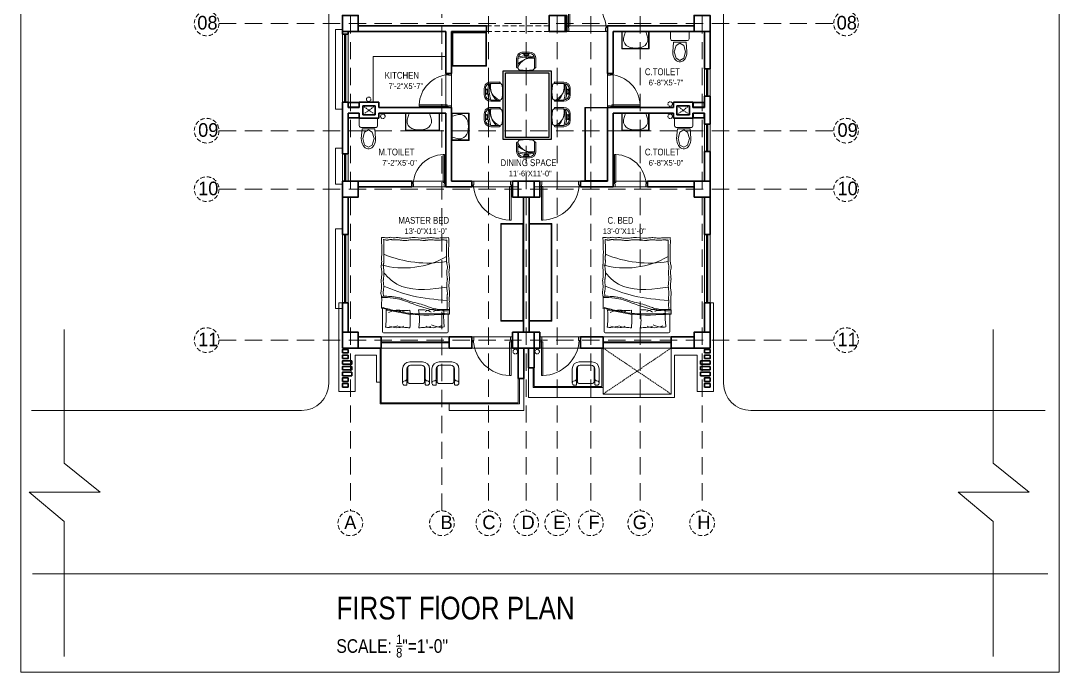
# Model space of a CAD drawing. Header units: inches. Extents: x 23587 to 409338, y -226199 to -75910.
# Drawn here: x 406278 to 407193, y -221143 to -220569 of the extents above; entities that cross this region are included whole.
import ezdxf

# ---------------------------------------------------------------- set-up
doc = ezdxf.new("R2010")
doc.units = ezdxf.units.IN
doc.header["$LTSCALE"] = 25.4
doc.header["$MEASUREMENT"] = 0
doc.linetypes.add('DASHED', pattern=[0.75, 0.5, -0.25])
doc.linetypes.add('DASHED2', pattern=[9.525, 6.35, -3.175])
doc.layers.add('DOOR', color=42, linetype='Continuous')
for name, color, linetype, lineweight in [('FIXTURE', 8, 'Continuous', 13), ('Fresh air fan', 250, 'Continuous', 0), ('FUR', 24, 'Continuous', 13)]:
    doc.layers.add(name, color=color, linetype=linetype, lineweight=lineweight)
doc.styles.add('2', font='ARIALN.TTF')

# ---------------------------------------------------------------- blocks, each defined once
blk = doc.blocks.new('VNBVN')
at = {"layer": 'DOOR', "color": 8, "lineweight": 5}
for points in [[(24894.1, -74768.9), (24892.6, -74768.9), (24892.6, -74801.9), (24894.1, -74801.9)], [(24855.6, -74801.9), (24855.6, -74806.9), (24857.6, -74806.9), (24857.6, -74803.4), (24857.1, -74803.4), (24857.1, -74801.9)], [(24895.6, -74801.9), (24895.6, -74806.9), (24893.6, -74806.9), (24893.6, -74803.4), (24894.1, -74803.4), (24894.1, -74801.9)]]:
    blk.add_lwpolyline(points, close=True, dxfattribs=at)
blk.add_arc((24893.7, -74805.5), 36.6, 91.6166, 176.7465, dxfattribs=at)
blk = doc.blocks.new('FGHFDHF')
at = {"layer": 'FUR', "color": 253, "lineweight": 5}
for p, q in [((955.15, -4492.06), (955.15, -4476.39)), ((956.1, -4475.44), (989.1, -4475.44)), ((987.2, -4475.44), (1011.99, -4475.44)), ((1012.94, -4476.39), (1012.94, -4497.01))]:
    blk.add_line(p, q, dxfattribs=at)
for centre, radius, start, end in [((956.1, -4476.39), 0.95, 90, 180), ((1011.99, -4476.39), 0.95, 0, 90), ((973.25, -4636.83), 99.85, 67.28718, 99.64959), ((994.26, -4607.39), 74.77, 74.62827, 120.25371)]:
    blk.add_arc(centre, radius, start, end, dxfattribs=at)
for points in [[(958.53, -4480.71), (961.17, -4480.43), (969.81, -4482.53)], [(958.53, -4480.71), (959.07, -4486.67), (958.95, -4495.71)], [(961.2, -4481.62), (970.54, -4480.09), (974.91, -4481.26)], [(970.3, -4481.05), (975.97, -4480.29), (981.07, -4479.96)], [(981.07, -4479.96), (980.59, -4483.29), (981.15, -4495.69)], [(988.86, -4479.96), (988.56, -4488.07), (988.78, -4495.33)], [(998.92, -4481.05), (993.25, -4480.29), (988.86, -4479.96)], [(1006.96, -4481.41), (998.68, -4480.09), (994.31, -4481.26)], [(1010.26, -4480.5), (1006.99, -4480.22), (999.41, -4481.79)], [(1010.26, -4480.5), (1009.72, -4486.67), (1009.84, -4495.35)], [(953.85, -4492.06), (990.03, -4492.03), (1013.99, -4497.29)], [(953.85, -4492.06), (954.05, -4496.42), (954.2, -4500.53), (954.12, -4503.97), (954.27, -4506.04), (953.9, -4509.69), (954.2, -4513.28), (954.35, -4519.34), (953.96, -4522.76), (954.42, -4529.17), (953.91, -4533.48), (954.51, -4537.37), (954.68, -4540.71), (954.64, -4552.34), (954.53, -4556.51), (954.79, -4559.39)], [(1007.7, -4493.36), (998.9, -4495.61), (993.92, -4494.23)], [(953.97, -4494.8), (965.52, -4495.31), (989.03, -4502.05), (1003.61, -4506.17), (1013.8, -4506.55)], [(958.95, -4495.71), (963.65, -4495.92), (968.1, -4494.25)], [(965.42, -4495.48), (970.32, -4495.97), (975.3, -4494.23)], [(970.21, -4493.84), (974.47, -4495.51), (981.15, -4495.69)], [(998.82, -4494.7), (994.74, -4495.15), (988.78, -4495.33)], [(1009.84, -4495.35), (1005.57, -4495.56), (1000.34, -4494.66)], [(1013.96, -4559.4), (1013.82, -4555.04), (1013.72, -4543.93), (1013.83, -4540.48), (1013.71, -4538.41), (1014.12, -4534.77), (1013.87, -4531.17), (1013.79, -4525.11), (1014.22, -4521.7), (1013.85, -4515.29), (1014.4, -4510.98), (1013.85, -4507.09), (1013.72, -4503.75), (1013.82, -4499.11), (1013.84, -4498.08), (1013.99, -4497.29)], [(956.04, -4504.12), (986.93, -4508.02), (1011.93, -4516.66)], [(956.33, -4515.81), (965.94, -4514.49), (1004.34, -4520.97), (1011.76, -4528.47)], [(1013.96, -4559.4), (1013.3, -4559.58), (1009.2, -4559.13), (1005.75, -4559.63), (1003.6, -4559.28), (1000.03, -4559.39), (996.36, -4558.98), (991.63, -4558.86), (986.96, -4559.41), (976.16, -4558.83), (971.74, -4559.33), (967.98, -4559.2), (964.41, -4558.94), (960.05, -4559.27), (957.67, -4559.14), (954.79, -4559.39)]]:
    blk.add_spline(points, degree=3, dxfattribs=at)
for points, knots in [([(953.87, -4492.86), (956.91, -4492.68), (959.92, -4492.49), (968.91, -4492.07), (974.87, -4491.96), (987.19, -4492.51), (989.11, -4492.71), (992.94, -4493.22), (994.85, -4493.54), (1000.58, -4494.65), (1004.38, -4495.58), (1010.05, -4497.06), (1011.91, -4497.56), (1013.78, -4498.07)], [0, 0, 0, 0, 9.44479, 9.44479, 28.334371, 28.334371, 34.525324, 34.525324, 40.716276, 40.716276, 53.09818, 53.09818, 59.167455, 59.167455, 59.167455, 59.167455]), ([(954.02, -4495.95), (954.66, -4495.94), (955.22, -4495.93), (956.92, -4495.91), (958.04, -4495.91), (960.65, -4495.96), (962.12, -4496.04), (964.34, -4496.28), (965.11, -4496.39), (966.63, -4496.67), (967.39, -4496.84), (969.67, -4497.43), (971.19, -4497.91), (975.62, -4499.52), (978.55, -4500.82), (987.59, -4502.73), (989.16, -4503.37), (992.33, -4504.56), (993.94, -4505.11), (996.99, -4506.02), (998.44, -4506.39), (1001.18, -4506.96), (1002.47, -4507.18), (1005.06, -4507.48), (1006.36, -4507.57), (1009.75, -4507.71), (1011.84, -4507.7), (1014.17, -4507.64)], [0, 0, 0, 0, 1.782034, 1.782034, 5.346101, 5.346101, 10.196119, 10.196119, 12.82454, 12.82454, 15.45296, 15.45296, 20.709801, 20.709801, 30.775139, 30.775139, 35.955445, 35.955445, 41.13575, 41.13575, 45.691005, 45.691005, 49.650261, 49.650261, 53.609516, 53.609516, 60.078988, 60.078988, 60.078988, 60.078988]), ([(955.96, -4495.92), (955.98, -4496.87), (955.99, -4497.06), (956.03, -4497.74), (956.06, -4498.24), (956.09, -4499.23), (956.1, -4499.71), (956.1, -4500.5), (956.09, -4500.81), (956.07, -4501.4), (956.05, -4501.69), (956.01, -4502.52), (955.99, -4503.04), (956.01, -4503.73), (956.02, -4503.93), (956.06, -4504.37), (956.08, -4504.6), (956.13, -4505.14), (956.16, -4505.44), (956.17, -4505.96), (956.17, -4506.16), (956.16, -4506.55), (956.15, -4506.74), (956.1, -4507.3), (956.06, -4507.64), (955.97, -4508.33), (955.92, -4508.65), (955.85, -4509.17), (955.83, -4509.37), (955.8, -4509.71), (955.79, -4509.86), (955.79, -4510.33), (955.81, -4510.68), (955.87, -4511.46), (955.93, -4511.9), (956.05, -4512.84), (956.12, -4513.34), (956.23, -4514.35), (956.27, -4514.86), (956.37, -4516.4), (956.39, -4517.43), (956.31, -4518.85), (956.28, -4519.22), (956.19, -4519.96), (956.15, -4520.31), (956.04, -4521.04), (955.99, -4521.41), (955.91, -4522.04), (955.89, -4522.3), (955.86, -4522.75), (955.86, -4522.94), (955.86, -4523.35), (955.87, -4523.55), (955.91, -4524.19), (955.96, -4524.64), (956.12, -4525.86), (956.23, -4526.66), (956.32, -4527.88), (956.33, -4528.26), (956.33, -4528.85), (956.33, -4529.06), (956.29, -4529.7), (956.24, -4530.11), (956.08, -4531.22), (955.95, -4531.87), (955.84, -4532.7), (955.82, -4532.94), (955.81, -4533.34), (955.81, -4533.5), (955.83, -4533.84), (955.84, -4534.02), (955.92, -4534.58), (955.99, -4534.99), (956.17, -4535.87), (956.27, -4536.35), (956.39, -4537.08), (956.42, -4537.31), (956.47, -4537.76), (956.49, -4537.99), (956.54, -4538.65), (956.55, -4539.08), (956.57, -4539.89), (956.58, -4540.27), (956.58, -4541.38), (956.59, -4542.12), (956.59, -4543.62), (956.58, -4544.38), (956.54, -4552.56), (956.52, -4552.97), (956.48, -4553.77), (956.46, -4554.16), (956.42, -4554.97), (956.41, -4555.38), (956.41, -4556.17), (956.43, -4556.56), (956.46, -4557.06), (956.47, -4557.17), (956.47, -4557.28)], [4.978875, 4.978875, 4.978875, 4.978875, 5.579958, 5.579958, 7.128971, 7.128971, 8.556084, 8.556084, 9.447278, 9.447278, 10.338472, 10.338472, 12.12086, 12.12086, 12.894639, 12.894639, 13.668418, 13.668418, 14.503571, 14.503571, 15.001558, 15.001558, 15.499545, 15.499545, 16.495519, 16.495519, 17.564655, 17.564655, 18.292536, 18.292536, 18.900849, 18.900849, 20.192298, 20.192298, 21.675724, 21.675724, 23.192838, 23.192838, 24.709952, 24.709952, 27.744179, 27.744179, 28.804202, 28.804202, 29.864225, 29.864225, 31.092823, 31.092823, 32.047926, 32.047926, 32.815273, 32.815273, 33.58262, 33.58262, 35.117314, 35.117314, 37.547779, 37.547779, 38.580626, 38.580626, 39.140234, 39.140234, 40.25945, 40.25945, 42.367848, 42.367848, 43.307358, 43.307358, 44.028218, 44.028218, 44.749078, 44.749078, 46.190798, 46.190798, 47.632517, 47.632517, 48.262773, 48.262773, 48.893028, 48.893028, 50.153538, 50.153538, 51.319075, 51.319075, 53.650149, 53.650149, 55.981222, 55.981222, 57.240447, 57.240447, 58.499671, 58.499671, 59.872408, 59.872408, 61.240897, 61.240897, 61.619663, 61.619663, 61.619663, 61.619663]), ([(1012.01, -4557.66), (1012.01, -4557.64), (1012.01, -4557.62), (1011.99, -4556.94), (1011.97, -4556.29), (1011.92, -4555.16), (1011.9, -4554.68), (1011.85, -4553.69), (1011.83, -4553.19), (1011.81, -4552.2), (1011.8, -4544.72), (1011.82, -4543.93), (1011.83, -4543.62), (1011.86, -4543.03), (1011.88, -4542.75), (1011.93, -4541.91), (1011.95, -4541.39), (1011.94, -4540.7), (1011.94, -4540.51), (1011.9, -4540.07), (1011.88, -4539.83), (1011.84, -4539.29), (1011.82, -4538.99), (1011.81, -4538.47), (1011.81, -4538.27), (1011.83, -4537.88), (1011.84, -4537.69), (1011.89, -4537.14), (1011.94, -4536.79), (1012.04, -4536.11), (1012.1, -4535.78), (1012.17, -4535.27), (1012.19, -4535.07), (1012.22, -4534.73), (1012.23, -4534.58), (1012.25, -4534.1), (1012.23, -4533.76), (1012.17, -4532.98), (1012.12, -4532.54), (1012.01, -4531.6), (1011.95, -4531.09), (1011.85, -4530.08), (1011.82, -4529.57), (1011.74, -4528.03), (1011.73, -4527), (1011.83, -4525.58), (1011.87, -4525.21), (1011.96, -4524.48), (1012.01, -4524.13), (1012.12, -4523.4), (1012.18, -4523.02), (1012.26, -4522.4), (1012.29, -4522.14), (1012.32, -4521.68), (1012.33, -4521.49), (1012.33, -4521.09), (1012.32, -4520.88), (1012.29, -4520.25), (1012.24, -4519.8), (1012.1, -4518.58), (1012, -4517.77), (1011.93, -4516.55), (1011.92, -4516.18), (1011.93, -4515.58), (1011.93, -4515.37), (1011.98, -4514.73), (1012.03, -4514.32), (1012.21, -4513.22), (1012.34, -4512.56), (1012.46, -4511.73), (1012.48, -4511.49), (1012.5, -4511.1), (1012.51, -4510.94), (1012.49, -4510.6), (1012.48, -4510.42), (1012.41, -4509.86), (1012.34, -4509.45), (1012.23, -4508.86), (1012.23, -4508.66), (1012.2, -4507.68)], [1.890882, 1.890882, 1.890882, 1.890882, 1.960247, 1.960247, 4.030945, 4.030945, 5.579958, 5.579958, 7.128971, 7.128971, 8.556084, 8.556084, 9.447278, 9.447278, 10.338472, 10.338472, 12.12086, 12.12086, 12.894639, 12.894639, 13.668418, 13.668418, 14.503571, 14.503571, 15.001558, 15.001558, 15.499545, 15.499545, 16.495519, 16.495519, 17.564655, 17.564655, 18.292536, 18.292536, 18.900849, 18.900849, 20.192298, 20.192298, 21.675724, 21.675724, 23.192838, 23.192838, 24.709952, 24.709952, 27.744179, 27.744179, 28.804202, 28.804202, 29.864225, 29.864225, 31.092823, 31.092823, 32.047926, 32.047926, 32.815273, 32.815273, 33.58262, 33.58262, 35.117314, 35.117314, 37.547779, 37.547779, 38.580626, 38.580626, 39.140234, 39.140234, 40.25945, 40.25945, 42.367848, 42.367848, 43.307358, 43.307358, 44.028218, 44.028218, 44.749078, 44.749078, 46.190798, 46.190798, 46.680276, 46.680276, 46.680276, 46.680276]), ([(1012.01, -4557.66), (1011.95, -4557.65), (1011.88, -4557.63), (1011.46, -4557.55), (1011.06, -4557.45), (1010.37, -4557.33), (1010.13, -4557.29), (1009.7, -4557.25), (1009.53, -4557.23), (1009.2, -4557.23), (1009.04, -4557.23), (1008.74, -4557.25), (1008.59, -4557.26), (1008.18, -4557.31), (1007.92, -4557.36), (1007.27, -4557.49), (1006.92, -4557.57), (1006.32, -4557.69), (1006.07, -4557.73), (1005.84, -4557.73), (1005.79, -4557.73), (1005.67, -4557.72), (1005.6, -4557.72), (1005.38, -4557.68), (1005.2, -4557.65), (1004.81, -4557.57), (1004.62, -4557.53), (1004.27, -4557.46), (1004.12, -4557.43), (1003.82, -4557.39), (1003.67, -4557.37), (1003.39, -4557.35), (1003.25, -4557.34), (1002.84, -4557.33), (1002.58, -4557.33), (1001.77, -4557.37), (1001.27, -4557.42), (1000.58, -4557.47), (1000.37, -4557.48), (1000.04, -4557.49), (999.92, -4557.49), (999.67, -4557.49), (999.55, -4557.48), (999.16, -4557.45), (998.89, -4557.43), (998.2, -4557.34), (997.76, -4557.27), (996.84, -4557.13), (996.34, -4557.06), (995.35, -4556.95), (994.86, -4556.92), (993.68, -4556.87), (993, -4556.87), (992.02, -4556.92), (991.72, -4556.94), (990.81, -4557.04), (990.22, -4557.13), (989.17, -4557.29), (988.7, -4557.36), (987.89, -4557.46), (987.55, -4557.49), (987, -4557.52), (986.79, -4557.52), (986.34, -4557.5), (986.11, -4557.49), (980.9, -4557.42), (980.4, -4557.35), (979.1, -4557.16), (978.28, -4557.03), (977.06, -4556.94), (976.71, -4556.92), (976.12, -4556.92), (975.89, -4556.93), (975.45, -4556.95), (975.23, -4556.97), (974.59, -4557.04), (974.18, -4557.09), (973.36, -4557.21), (972.95, -4557.27), (972.29, -4557.36), (972.04, -4557.39), (971.57, -4557.44), (971.37, -4557.45), (970.93, -4557.46), (970.72, -4557.47), (970.05, -4557.46), (969.6, -4557.44), (968.54, -4557.36), (967.93, -4557.29), (966.63, -4557.15), (965.95, -4557.08), (964.98, -4557.04), (964.73, -4557.04), (964.16, -4557.04), (963.86, -4557.06), (963.29, -4557.1), (963.01, -4557.13), (962.2, -4557.21), (961.7, -4557.28), (960.99, -4557.34), (960.76, -4557.35), (960.39, -4557.37), (960.25, -4557.37), (959.94, -4557.37), (959.76, -4557.36), (959.38, -4557.34), (959.18, -4557.32), (958.71, -4557.29), (958.44, -4557.27), (957.88, -4557.24), (957.6, -4557.24), (957.05, -4557.25), (956.78, -4557.26), (956.5, -4557.28), (956.49, -4557.28), (956.47, -4557.28)], [2.468295, 2.468295, 2.468295, 2.468295, 2.72176, 2.72176, 3.951616, 3.951616, 4.554057, 4.554057, 4.947685, 4.947685, 5.279448, 5.279448, 5.611211, 5.611211, 6.274736, 6.274736, 7.407159, 7.407159, 8.539581, 8.539581, 8.895906, 8.895906, 9.25223, 9.25223, 9.96488, 9.96488, 10.540138, 10.540138, 10.926568, 10.926568, 11.265437, 11.265437, 11.604305, 11.604305, 12.282043, 12.282043, 13.80513, 13.80513, 14.589285, 14.589285, 15.07888, 15.07888, 15.568475, 15.568475, 16.547664, 16.547664, 17.979548, 17.979548, 19.423334, 19.423334, 20.86712, 20.86712, 22.816137, 22.816137, 23.668334, 23.668334, 25.42301, 25.42301, 26.987851, 26.987851, 28.246059, 28.246059, 29.092679, 29.092679, 29.9393, 29.9393, 31.632541, 31.632541, 34.096495, 34.096495, 35.066902, 35.066902, 35.672463, 35.672463, 36.278023, 36.278023, 37.489145, 37.489145, 38.810083, 38.810083, 39.709316, 39.709316, 40.493116, 40.493116, 41.276917, 41.276917, 42.844517, 42.844517, 44.859637, 44.859637, 46.874757, 46.874757, 47.587839, 47.587839, 48.406198, 48.406198, 49.224558, 49.224558, 50.861277, 50.861277, 51.682262, 51.682262, 52.22872, 52.22872, 52.899541, 52.899541, 53.570363, 53.570363, 54.377246, 54.377246, 55.115182, 55.115182, 55.853119, 55.853119, 55.895222, 55.895222, 55.895222, 55.895222])]:
    blk.add_open_spline(points, degree=3, knots=knots, dxfattribs=at)
blk = doc.blocks.new('BVBVC')
at = {"layer": 'FIXTURE'}
for p, q in [((33095.47, 891.94), (33094.65, 890.17)), ((33096.64, 893.61), (33095.47, 891.94)), ((33098.14, 895.01), (33096.64, 893.61)), ((33100.48, 896.08), (33098.14, 895.01)), ((33103.06, 896.03), (33100.48, 896.08)), ((33108.95, 894.33), (33103.06, 896.03)), ((33108.95, 876.33), (33108.95, 894.33)), ((33094.65, 880.48), (33095.47, 878.72)), ((33095.47, 878.72), (33096.64, 877.04)), ((33096.64, 877.04), (33098.14, 875.64)), ((33098.14, 875.64), (33100.48, 874.58)), ((33100.48, 874.58), (33103.06, 874.63)), ((33103.06, 874.63), (33108.95, 876.33))]:
    blk.add_line(p, q, dxfattribs=at)
blk.add_arc((33119.15, 885.33), 24.97, 168.8173, 191.1827, dxfattribs=at)
blk = doc.blocks.new('COM')
at = {"layer": 'FIXTURE', "linetype": 'Continuous'}
for p, q in [((-9.6, 30), (8.4, 30)), ((-9.6, 22.5), (-9.6, 30)), ((6.9, 21), (-8.1, 21)), ((8.4, 30), (8.4, 22.5)), ((-7.6, 10), (-6.8, 19.5)), ((5.5, 19.5), (-6.8, 19.5)), ((-4.4, 16.2), (-6.1, 10)), ((-0.6, 18.5), (-4.4, 16.2)), ((3.1, 16.2), (-0.6, 18.5)), ((4.9, 10), (3.1, 16.2)), ((6.4, 10), (5.5, 19.5)), ((-7.6, 10), (-7.5, 8.1)), ((-7.5, 8.1), (-7.2, 6.3)), ((-7.2, 6.3), (-6.6, 4.7)), ((-6.6, 4.7), (-5.8, 3.2)), ((-6.1, 10), (-4.4, 3.7)), ((-5.8, 3.2), (-4.9, 2)), ((-4.9, 2), (-3.8, 1)), ((-4.4, 3.7), (-0.6, 1.5)), ((-3.8, 1), (-2.6, 0.3)), ((-2.6, 0.3), (-1.3, 0)), ((-1.3, 0), (0, 0)), ((-0.6, 1.5), (3.1, 3.7)), ((0, 0), (1.3, 0.3)), ((1.3, 0.3), (2.5, 1)), ((2.5, 1), (3.6, 2)), ((3.1, 3.7), (4.9, 10)), ((3.6, 2), (4.5, 3.2)), ((4.5, 3.2), (5.3, 4.7)), ((5.3, 4.7), (5.9, 6.3)), ((5.9, 6.3), (6.2, 8.1)), ((6.2, 8.1), (6.4, 10))]:
    blk.add_line(p, q, dxfattribs=at)
for centre, start, end in [((-8.1, 22.5), 180, 270), ((6.9, 22.5), 270, 0)]:
    blk.add_arc(centre, 1.5, start, end, dxfattribs=at)
blk = doc.blocks.new('SC')
at = {"layer": 'FUR', "color": 251, "lineweight": 5, "true_color": 0x636466}
for p, q in [((-11.4, -3.6), (-11.4, 6.6)), ((-9.9, -3.6), (-9.9, 6.6)), ((9.3, -3.6), (9.3, 6.6)), ((10.8, -3.6), (10.8, 6.6)), ((-3.9, -9.6), (3.3, -9.6)), ((-3.9, -11.1), (3.3, -11.1))]:
    blk.add_line(p, q, dxfattribs=at)
for centre, radius, start, end in [((-10.7, 6.6), 0.749, 0, 180), ((-6.9, 6.6), 3, 97.5016, 180), ((-6, 16.3), 20.3, 258.8938, 318.844), ((-7.1, 12.9), 17.6, 260.9859, 338.7364), ((-0.3, -43.6), 53.6, 82.4984, 97.5016), ((6.3, 6.6), 3, 0, 82.4984), ((10, 6.6), 0.749, 0, 180), ((-3.9, -3.6), 7.5, 180, 270), ((-3.9, -3.6), 6, 180, 270), ((-1.9, 33.6), 38.9, 258.169, 286.7102), ((-0.3, 24.1), 31, 252.5915, 287.4085), ((3.3, -3.6), 6, 270, 0), ((3.3, -3.6), 7.5, 270, 0)]:
    blk.add_arc(centre, radius, start, end, dxfattribs=at)
at = {"layer": 'FUR', "color": 251, "lineweight": 5, "true_color": 0x636466, "extrusion": (0, 0, -1)}
blk.add_ellipse((-0.3, -8.3), major_axis=(2.95, 0), ratio=0.451831, dxfattribs=at)
at = {"layer": 'FUR', "color": 251, "lineweight": 5, "true_color": 0x636466}
blk.add_open_spline([(2.3, -8.3), (2.3, -8.3), (2.3, -8.4), (2.2, -8.5), (2.2, -8.6), (2, -8.7), (1.9, -8.8), (1.5, -9), (1.1, -9.1), (0.2, -9.3), (-0.3, -9.3), (-1.2, -9.2), (-1.7, -9.1), (-2.3, -8.9), (-2.5, -8.8), (-2.8, -8.6), (-2.8, -8.5), (-2.9, -8.4), (-2.9, -8.3), (-2.9, -8.2), (-2.9, -8.1), (-2.7, -8), (-2.6, -7.9), (-2.4, -7.7), (-2.2, -7.6), (-1.6, -7.4), (-1, -7.3), (0.1, -7.3), (0.7, -7.4), (1.5, -7.6), (1.7, -7.7), (2.1, -7.9), (2.2, -8), (2.3, -8.2), (2.3, -8.2), (2.3, -8.3), (2.3, -8.3), (2.3, -8.3)], degree=3, knots=[0, 0, 0, 0, 0.234262, 0.234262, 0.468524, 0.468524, 0.702786, 0.702786, 1.220033, 1.220033, 1.73728, 1.73728, 2.254527, 2.254527, 2.632082, 2.632082, 2.916235, 2.916235, 3.200389, 3.200389, 3.484542, 3.484542, 3.768696, 3.768696, 4.052849, 4.052849, 4.656099, 4.656099, 5.25935, 5.25935, 5.665501, 5.665501, 5.976888, 5.976888, 6.228256, 6.228256, 6.283185, 6.283185, 6.283185, 6.283185], dxfattribs=at)
blk = doc.blocks.new('sdfhsdfhdfg')
at = {"layer": 'Fresh air fan', "color": 250, "lineweight": 5, "ltscale": 0.09}
for p, q in [((16816.19, -15839.79), (16773.89, -15839.79)), ((16773.89, -15839.79), (16773.89, -15900.5)), ((16816.19, -15839.79), (16816.19, -15900.5)), ((16816.19, -15900.5), (16773.89, -15900.5))]:
    blk.add_line(p, q, dxfattribs=at)
at = {"layer": 'Fresh air fan', "color": 250, "lineweight": 25, "ltscale": 0.09}
for points in [[(16773.89, -15839.79), (16816.19, -15839.79), (16816.19, -15900.5), (16773.89, -15900.5)], [(16775.89, -15841.79), (16814.19, -15841.79), (16814.19, -15898.5), (16775.89, -15898.5)]]:
    blk.add_lwpolyline(points, close=True, dxfattribs=at)
at = {"layer": 'FUR'}
for p, xscale, yscale, zscale, rotation in [((16793.96, -15831.86), 0.764999999992142, 0.764999999992142, 0.764999999992142, 180), ((16765.6, -15858.48), 0.7650000000012369, 0.7650000000012369, 0.7650000000012369, 270), ((16824.48, -15858.48), -0.7650000000012369, 0.7650000000012369, 0.7650000000012369, 90), ((16765.6, -15880.83), 0.7650000000012369, 0.7650000000012369, 0.7650000000012369, 270), ((16824.48, -15880.83), -0.7650000000012369, 0.7650000000012369, 0.7650000000012369, 90)]:
    blk.add_blockref('SC', p, dxfattribs=dict(at, xscale=xscale, yscale=yscale, zscale=zscale, rotation=rotation))
at = {"layer": 'FUR', "extrusion": (0, 0, -1), "xscale": 0.764999999992142, "yscale": 0.764999999992142, "zscale": -0.764999999992142}
blk.add_blockref('SC', (-16793.96, -15908.14), dxfattribs=at)
blk = doc.blocks.new('GHFDSGHDFGHF')
at = {"layer": 'FUR', "color": 8, "lineweight": 9}
for p, q in [((19550.6, -15733.6), (19535.2, -15733.6)), ((19536.4, -15739.3), (19553.3, -15739.3)), ((19534, -15758.5), (19535.3, -15758.5)), ((19538.2, -15758.5), (19538.5, -15759))]:
    blk.add_line(p, q, dxfattribs=at)
at = {"layer": 'FUR', "color": 8, "linetype": 'Continuous', "lineweight": 9}
for p, q in [((19532.8, -15759.3), (19532.8, -15760.9)), ((19538.2, -15758.5), (19533.6, -15758.5)), ((19535.2, -15763.3), (19550.6, -15763.3)), ((19540, -15758.5), (19550.7, -15758.5))]:
    blk.add_line(p, q, dxfattribs=at)
at = {"layer": 'FUR', "color": 8, "lineweight": 9}
for points in [[(19532.8, -15736, -1), (19537.6, -15736, 0.235426), (19538.5, -15737.9), (19538.2, -15738.4), (19533.6, -15738.4, -0.414214), (19532.8, -15737.6)], [(19532.8, -15760.9, 1), (19537.6, -15760.9, -0.235426), (19538.5, -15759), (19538.2, -15758.5), (19533.6, -15758.5, 0.414214), (19532.8, -15759.3)]]:
    blk.add_lwpolyline(points, format="xyb", close=True, dxfattribs=at)
for points in [[(19536.4, -15757.7, -0.414214), (19534.8, -15756.1), (19534.8, -15740.9, -0.414214), (19536.4, -15739.3)], [(19554.7, -15754.5), (19554.7, -15742.4, 0.416121), (19550.7, -15738.4), (19540, -15738.4)]]:
    blk.add_lwpolyline(points, format="xyb", dxfattribs=at)
blk.add_lwpolyline([(19553.2, -15757.7), (19536.4, -15757.7)], dxfattribs=at)
at = {"layer": 'FUR', "color": 8, "linetype": 'Continuous', "lineweight": 9}
for centre, radius, start, end in [((19540, -15736), 2.41, 180.0005, 270.0005), ((18639.7, -15748.4), 918.9, 359.5668, 0.4332), ((19533.6, -15759.3), 0.802, 90.0005, 180.0005), ((19535.2, -15760.9), 2.41, 180.0005, 0.0005), ((19540, -15760.9), 2.41, 90.0005, 180.0005), ((19550.6, -15755.3), 8.02, 270.0005, 359.5091)]:
    blk.add_arc(centre, radius, start, end, dxfattribs=at)
at = {"layer": 'FUR', "color": 8, "lineweight": 9}
for centre, radius, start, end in [((19550.6, -15741.6), 8.02, 0.4906, 90.2106), ((19550.7, -15754.5), 4.01, 270.0005, 0.0005)]:
    blk.add_arc(centre, radius, start, end, dxfattribs=at)
blk = doc.blocks.new('fdgsdfgsdf')
at = {"layer": 'Fresh air fan', "color": 253, "linetype": 'DASHED', "lineweight": 9, "ltscale": 1.2}
for p, q in [((19112.6, -14998.27), (19112.6, -16234.25)), ((19193.31, -16234.25), (19193.31, -14998.27)), ((19234.31, -14998.27), (19234.31, -16234.25)), ((19267.6, -14998.27), (19267.6, -16234.25)), ((19294.95, -14998.27), (19294.95, -16234.25)), ((19324.6, -14998.27), (19324.6, -16234.25)), ((19368.1, -14998.27), (19368.1, -16234.25)), ((19422.6, -14998.27), (19422.6, -16234.25)), ((18996.87, -15139.83), (19538.55, -15139.83)), ((18996.87, -15272.83), (19538.55, -15272.83)), ((18996.87, -15342.33), (19538.55, -15342.33)), ((18996.87, -15418.83), (19538.55, -15418.83)), ((18996.87, -15535.33), (19538.55, -15535.33)), ((18996.87, -15604.83), (19537.24, -15604.83)), ((18996.87, -15698.33), (19538.55, -15698.33)), ((18996.87, -15804.83), (19538.55, -15804.83)), ((18996.87, -15899.33), (19538.55, -15899.33)), ((18996.87, -15950.83), (19538.55, -15950.83)), ((18996.87, -16083.83), (19538.55, -16083.83))]:
    blk.add_line(p, q, dxfattribs=at)
at = {"layer": 'Fresh air fan', "color": 251, "linetype": 'DASHED', "lineweight": 9, "ltscale": 0.3, "true_color": 0x636466}
for centre in [(19112.4, -14987.38), (19193.11, -14987.38), (19234.11, -14987.38), (19267.4, -14987.38), (19294.75, -14987.38), (19324.4, -14987.38), (19367.91, -14987.38), (19422.4, -14987.38), (18985.97, -15139.83), (19549.44, -15139.83), (18985.97, -15272.83), (19549.44, -15272.83), (18985.97, -15342.33), (19549.44, -15342.33), (18985.97, -15418.83), (19549.44, -15418.83), (18985.97, -15535.33), (19549.44, -15535.33), (18985.97, -15604.83), (19549.44, -15604.83), (18985.97, -15698.33), (19549.44, -15698.33), (18985.97, -15804.83), (19549.44, -15804.83), (18985.97, -15899.33), (19549.44, -15899.33), (18985.97, -15950.83), (19549.44, -15950.83), (18985.97, -16083.83), (19549.44, -16083.83), (19112.6, -16245.14), (19193.31, -16245.14), (19234.31, -16245.14), (19267.6, -16245.14), (19294.95, -16245.14), (19324.6, -16245.14), (19368.1, -16245.14), (19422.6, -16245.14)]:
    blk.add_circle(centre, 10.89, dxfattribs=at)
at = {"layer": 'Fresh air fan', "color": 250, "lineweight": 13, "ltscale": 0.09, "char_height": 12, "attachment_point": 1, "style": '2'}
for s, width, insert in [('{\\fCentury Gothic|b0|i0|c0|p34;A}', 6.5659, (19107.02, -14980.56)), ('{\\fCentury Gothic|b0|i0|c0|p34;B}', 12, (19191.94, -14980.56)), ('{\\fCentury Gothic|b0|i0|c0|p34;C}', 13.2933, (19228.74, -14980.56)), ('{\\fCentury Gothic|b0|i0|c0|p34;D}', 12, (19263.34, -14980.56)), ('{\\fCentury Gothic|b0|i0|c0|p34;E}', 12.637, (19291.23, -14980.56)), ('{\\fCentury Gothic|b0|i0|c0|p34;F}', 12.637, (19322.35, -14980.56)), ('{\\fCentury Gothic|b0|i0|c0|p34;G}', 12, (19361.29, -14980.56)), ('{\\fCentury Gothic|b0|i0|c0|p34;H}', 15.8807, (19418.2, -14980.56)), ('{\\fCentury Gothic|b0|i0|c0|p34;01}', 13.1513, (18978.46, -15133.2)), ('{\\fCentury Gothic|b0|i0|c0|p34;01}', 13.1513, (19541.93, -15133.2)), ('{\\fCentury Gothic|b0|i0|c0|p34;02}', 13.1513, (18977.3, -15266.2)), ('{\\fCentury Gothic|b0|i0|c0|p34;02}', 13.1513, (19540.76, -15266.2)), ('{\\fCentury Gothic|b0|i0|c0|p34;03}', 13.1513, (18977.63, -15335.7)), ('{\\fCentury Gothic|b0|i0|c0|p34;03}', 13.1513, (19541.1, -15335.7)), ('{\\fCentury Gothic|b0|i0|c0|p34;04}', 13.1513, (18977.46, -15412.2)), ('{\\fCentury Gothic|b0|i0|c0|p34;04}', 13.1513, (19540.93, -15412.2)), ('{\\fCentury Gothic|b0|i0|c0|p34;05}', 13.1513, (18977.17, -15528.7)), ('{\\fCentury Gothic|b0|i0|c0|p34;05}', 13.1513, (19540.64, -15528.7)), ('{\\fCentury Gothic|b0|i0|c0|p34;06}', 13.1513, (18977.77, -15598.2)), ('{\\fCentury Gothic|b0|i0|c0|p34;06}', 13.1513, (19541.24, -15598.2)), ('{\\fCentury Gothic|b0|i0|c0|p34;07}', 13.1513, (18976.92, -15691.7)), ('{\\fCentury Gothic|b0|i0|c0|p34;07}', 13.1513, (19540.39, -15691.7)), ('{\\fCentury Gothic|b0|i0|c0|p34;08}', 13.1513, (18977.75, -15798.2)), ('{\\fCentury Gothic|b0|i0|c0|p34;08}', 13.1513, (19541.22, -15798.2)), ('{\\fCentury Gothic|b0|i0|c0|p34;09}', 13.1513, (18978.46, -15892.7)), ('{\\fCentury Gothic|b0|i0|c0|p34;09}', 13.1513, (19541.93, -15892.7)), ('{\\fCentury Gothic|b0|i0|c0|p34;10}', 13.1513, (18978.46, -15944.2)), ('{\\fCentury Gothic|b0|i0|c0|p34;10}', 13.1513, (19541.93, -15944.2)), ('{\\fCentury Gothic|b0|i0|c0|p34;11}', 13.1513, (18978.46, -16077.2)), ('{\\fCentury Gothic|b0|i0|c0|p34;11}', 13.1513, (19541.93, -16077.2)), ('{\\fCentury Gothic|b0|i0|c0|p34;A}', 6.5659, (19107.22, -16238.32)), ('{\\fCentury Gothic|b0|i0|c0|p34;B}', 12, (19192.14, -16238.32)), ('{\\fCentury Gothic|b0|i0|c0|p34;C}', 13.2933, (19228.94, -16238.32)), ('{\\fCentury Gothic|b0|i0|c0|p34;D}', 12, (19263.53, -16238.32)), ('{\\fCentury Gothic|b0|i0|c0|p34;E}', 12.637, (19291.42, -16238.32)), ('{\\fCentury Gothic|b0|i0|c0|p34;F}', 12.637, (19322.55, -16238.32)), ('{\\fCentury Gothic|b0|i0|c0|p34;G}', 12, (19361.48, -16238.32)), ('{\\fCentury Gothic|b0|i0|c0|p34;H}', 15.8807, (19418.4, -16238.32))]:
    blk.add_mtext_dynamic_manual_height_columns(s, width=width, gutter_width=0.5, heights=[0], dxfattribs=dict(at, insert=insert))

msp = doc.modelspace()

# ---------------------------------------------------------------- linework, layer by layer
at = {"layer": 'Fresh air fan', "color": 250, "lineweight": 13, "ltscale": 0.09}
for p, q in [((406549.07, -220888.44), (406549.07, -219832.44)), ((406897.07, -220888.44), (406897.07, -219832.44)), ((406652.29, -220600.44), (406588.07, -220600.44)), ((406588.07, -220640.94), (406588.07, -220600.44)), ((406711.07, -220710.44), (406716.07, -220710.44)), ((406730.07, -220710.44), (406735.07, -220710.44)), ((406558.07, -220817.44), (406558.07, -220895.76)), ((406561.07, -220817.44), (406558.07, -220817.44)), ((406885.07, -220817.44), (406888.07, -220817.44)), ((406888.07, -220817.44), (406888.07, -220895.76)), ((406315.85, -220912.44), (406315.85, -220841.02)), ((406711.07, -220843.44), (406716.07, -220843.44)), ((406730.07, -220843.44), (406735.07, -220843.44)), ((407134.54, -220912.44), (407134.54, -220841.02)), ((406572.35, -220863.58), (406572.35, -220895.76)), ((406572.35, -220863.58), (406591.18, -220863.58)), ((406591.18, -220887.46), (406591.18, -220863.58)), ((406730.07, -220857.44), (406702.02, -220857.44)), ((406850.82, -220857.44), (406850.82, -220897.93)), ((406853.82, -220863.58), (406853.82, -220900.93)), ((406873.8, -220863.58), (406853.82, -220863.58)), ((406873.8, -220863.58), (406873.8, -220895.76)), ((406725.07, -220874.83), (406725.07, -220900.93)), ((406594.32, -220887.46), (406591.18, -220887.46)), ((406721.05, -220884.22), (406721.05, -220912.44)), ((406790.82, -220892.2), (406790.82, -220897.93)), ((406572.35, -220895.76), (406558.07, -220895.76)), ((406725.07, -220900.93), (406853.82, -220900.93)), ((406790.82, -220897.93), (406850.82, -220897.93)), ((406873.8, -220895.76), (406888.07, -220895.76)), ((406655.32, -220912.44), (406655.32, -220906.53)), ((406525.07, -220912.44), (406287.05, -220912.44)), ((406315.85, -220912.44), (406315.85, -220958.73)), ((406721.05, -220912.44), (406655.32, -220912.44)), ((406921.07, -220912.44), (407180.33, -220912.44)), ((407134.54, -220912.44), (407134.54, -220958.73)), ((406315.85, -220958.73), (406347.58, -220984.44)), ((407134.54, -220958.73), (407166.27, -220984.44)), ((406285.1, -220984.44), (406347.58, -220984.44)), ((406315.85, -221010.15), (406285.1, -220984.44)), ((407103.79, -220984.44), (407166.27, -220984.44)), ((407134.54, -221010.15), (407103.79, -220984.44)), ((406315.85, -221056.44), (406315.85, -221010.15)), ((407134.54, -221056.44), (407134.54, -221010.15)), ((406287.92, -221056.44), (407182.93, -221056.44)), ((406315.85, -221056.44), (406315.85, -221129.25)), ((407134.54, -221056.44), (407134.54, -221129.25))]:
    msp.add_line(p, q, dxfattribs=at)
at = {"layer": 'Fresh air fan', "color": 250, "lineweight": 30, "ltscale": 0.09}
for p, q in [((406561.07, -220580.94), (406561.07, -220573.44)), ((406566.07, -220580.94), (406561.07, -220580.94)), ((406566.07, -220580.94), (406566.07, -220578.44)), ((406688.03, -220573.44), (406575.07, -220573.44)), ((406652.29, -220578.44), (406575.07, -220578.44)), ((406652.29, -220578.44), (406652.29, -220615.44)), ((406657.29, -220578.44), (406657.29, -220615.44)), ((406688.03, -220578.44), (406657.29, -220578.44)), ((406688.03, -220573.44), (406688.03, -220578.44)), ((406794.86, -220573.44), (406871.07, -220573.44)), ((406794.86, -220615.44), (406794.86, -220573.44)), ((406799.86, -220578.44), (406871.07, -220578.44)), ((406799.86, -220578.44), (406871.07, -220578.44)), ((406799.86, -220615.44), (406799.86, -220578.44)), ((406880.07, -220578.44), (406880.07, -220611.58)), ((406885.07, -220611.58), (406885.07, -220578.44)), ((406657.29, -220615.44), (406652.29, -220615.44)), ((406794.86, -220615.44), (406799.86, -220615.44)), ((406880.07, -220611.58), (406885.07, -220611.58)), ((406885.07, -220635.58), (406880.07, -220635.58)), ((406880.07, -220635.58), (406880.07, -220645.44)), ((406885.07, -220660.29), (406885.07, -220635.58)), ((406561.07, -220640.94), (406561.07, -220686.44)), ((406561.07, -220640.94), (406566.07, -220640.94)), ((406566.07, -220645.44), (406566.07, -220640.94)), ((406593.17, -220640.94), (406575.97, -220640.94)), ((406575.97, -220640.94), (406575.97, -220645.44)), ((406578.97, -220643.94), (406578.97, -220651.94)), ((406590.07, -220643.94), (406578.97, -220643.94)), ((406590.07, -220643.94), (406590.07, -220651.94)), ((406593.17, -220640.94), (406593.17, -220645.44)), ((406852.87, -220640.94), (406852.87, -220645.44)), ((406870.07, -220640.94), (406852.87, -220640.94)), ((406855.87, -220643.94), (406855.87, -220651.94)), ((406866.97, -220643.94), (406855.87, -220643.94)), ((406866.97, -220643.94), (406866.97, -220651.94)), ((406870.07, -220640.94), (406870.07, -220645.44)), ((406575.97, -220645.44), (406566.07, -220645.44)), ((406566.07, -220686.44), (406566.07, -220650.44)), ((406575.97, -220650.44), (406566.07, -220650.44)), ((406575.97, -220650.44), (406575.97, -220654.94)), ((406590.07, -220651.94), (406578.97, -220651.94)), ((406657.29, -220645.44), (406593.17, -220645.44)), ((406652.29, -220650.44), (406593.17, -220650.44)), ((406593.17, -220650.44), (406593.17, -220654.94)), ((406652.29, -220650.44), (406652.29, -220715.44)), ((406657.29, -220645.44), (406657.29, -220710.44)), ((406794.86, -220710.44), (406794.86, -220645.44)), ((406794.86, -220645.44), (406852.87, -220645.44)), ((406799.86, -220715.44), (406799.86, -220650.44)), ((406799.86, -220650.44), (406852.87, -220650.44)), ((406852.87, -220650.44), (406852.87, -220654.94)), ((406866.97, -220651.94), (406855.87, -220651.94)), ((406870.07, -220645.44), (406880.07, -220645.44)), ((406870.07, -220650.44), (406870.07, -220654.94)), ((406870.07, -220650.44), (406880.07, -220650.44)), ((406880.07, -220660.29), (406880.07, -220650.44)), ((406593.17, -220654.94), (406575.97, -220654.94)), ((406870.07, -220654.94), (406852.87, -220654.94)), ((406880.07, -220660.29), (406885.07, -220660.29)), ((406566.07, -220686.44), (406561.07, -220686.44)), ((406880.07, -220684.29), (406880.07, -220710.44)), ((406880.07, -220684.29), (406885.07, -220684.29)), ((406885.07, -220710.44), (406885.07, -220684.29)), ((406622.29, -220710.44), (406575.07, -220710.44)), ((406622.29, -220715.44), (406575.07, -220715.44)), ((406622.29, -220710.44), (406622.29, -220715.44)), ((406675.07, -220715.44), (406652.29, -220715.44)), ((406675.07, -220710.44), (406657.29, -220710.44)), ((406675.07, -220710.44), (406675.07, -220715.44)), ((406794.86, -220710.44), (406771.07, -220710.44)), ((406771.07, -220710.44), (406771.07, -220715.44)), ((406799.86, -220715.44), (406771.07, -220715.44)), ((406871.07, -220710.44), (406829.86, -220710.44)), ((406829.86, -220715.44), (406829.86, -220710.44)), ((406871.07, -220715.44), (406829.86, -220715.44)), ((406885.07, -220715.44), (406885.07, -220757.44)), ((406561.07, -220757.44), (406561.07, -220724.44)), ((406561.07, -220757.44), (406561.07, -220724.44)), ((406566.07, -220757.44), (406566.07, -220724.44)), ((406720.57, -220724.44), (406720.57, -220843.44)), ((406725.57, -220724.44), (406725.57, -220843.44)), ((406880.07, -220724.44), (406880.07, -220757.44)), ((406566.07, -220757.44), (406561.07, -220757.44)), ((406880.07, -220757.44), (406885.07, -220757.44)), ((406561.07, -220843.44), (406561.07, -220817.44)), ((406561.07, -220843.44), (406561.07, -220817.44)), ((406566.07, -220817.44), (406561.07, -220817.44)), ((406566.07, -220843.44), (406566.07, -220817.44)), ((406880.07, -220817.44), (406880.07, -220843.44)), ((406880.07, -220817.44), (406885.07, -220817.44)), ((406885.07, -220843.44), (406885.07, -220817.44)), ((406885.07, -220817.44), (406885.07, -220843.44)), ((406595.32, -220847.44), (406575.07, -220847.44)), ((406595.32, -220847.44), (406595.32, -220857.44)), ((406675.07, -220847.44), (406655.32, -220847.44)), ((406655.32, -220847.44), (406655.32, -220857.44)), ((406675.07, -220847.44), (406675.07, -220857.44)), ((406790.82, -220847.44), (406771.07, -220847.44)), ((406771.07, -220847.44), (406771.07, -220857.44)), ((406790.82, -220847.44), (406790.82, -220857.44)), ((406871.07, -220847.44), (406850.82, -220847.44)), ((406850.82, -220847.44), (406850.82, -220857.44)), ((406595.32, -220857.44), (406575.07, -220857.44)), ((406675.07, -220857.44), (406655.32, -220857.44)), ((406790.82, -220857.44), (406771.07, -220857.44)), ((406871.07, -220857.44), (406850.82, -220857.44))]:
    msp.add_line(p, q, dxfattribs=at)
at = {"layer": 'Fresh air fan', "color": 150, "lineweight": 9, "ltscale": 0.09}
for p, q in [((406563.07, -220640.94), (406563.07, -220580.94)), ((406563.57, -220640.94), (406563.57, -220580.94)), ((406564.07, -220640.94), (406564.07, -220580.94)), ((406882.07, -220635.58), (406882.07, -220611.58)), ((406882.57, -220635.58), (406882.57, -220611.58)), ((406883.07, -220635.58), (406883.07, -220611.58)), ((406882.07, -220684.29), (406882.07, -220660.29)), ((406882.57, -220684.29), (406882.57, -220660.29)), ((406883.07, -220684.29), (406883.07, -220660.29)), ((406563.07, -220686.44), (406563.07, -220710.44)), ((406563.57, -220686.44), (406563.57, -220710.44)), ((406564.07, -220686.44), (406564.07, -220710.44)), ((406563.07, -220757.44), (406563.07, -220817.44)), ((406563.57, -220757.44), (406563.57, -220817.44)), ((406564.07, -220757.44), (406564.07, -220817.44)), ((406882.07, -220757.44), (406882.07, -220817.44)), ((406882.57, -220757.44), (406882.57, -220817.44)), ((406883.07, -220757.44), (406883.07, -220817.44)), ((406595.32, -220851.94), (406655.32, -220851.94)), ((406595.32, -220852.44), (406655.32, -220852.44)), ((406595.32, -220852.94), (406655.32, -220852.94)), ((406790.82, -220851.94), (406850.82, -220851.94)), ((406790.82, -220852.44), (406850.82, -220852.44)), ((406790.82, -220852.94), (406850.82, -220852.94))]:
    msp.add_line(p, q, dxfattribs=at)
at = {"layer": 'Fresh air fan', "color": 250, "linetype": 'DASHED', "lineweight": 13, "ltscale": 0.09}
for p, q in [((406590.07, -220643.94), (406578.97, -220651.94)), ((406578.97, -220643.94), (406590.07, -220651.94)), ((406866.97, -220643.94), (406855.87, -220651.94)), ((406855.87, -220643.94), (406866.97, -220651.94)), ((406790.82, -220857.44), (406850.82, -220897.93)), ((406850.82, -220857.44), (406790.82, -220897.93))]:
    msp.add_line(p, q, dxfattribs=at)
at = {"layer": 'Fresh air fan', "color": 22, "lineweight": 13, "ltscale": 0.09}
for p, q in [((406594.32, -220857.44), (406594.32, -220906.53)), ((406595.32, -220857.44), (406595.32, -220905.53)), ((406789.82, -220857.44), (406789.82, -220891.2)), ((406790.82, -220857.44), (406790.82, -220892.2)), ((406729.07, -220874.83), (406729.07, -220892.2)), ((406730.07, -220874.83), (406730.07, -220891.2)), ((406716.07, -220884.22), (406716.07, -220905.53)), ((406717.07, -220884.22), (406717.07, -220906.53)), ((406790.82, -220892.2), (406729.07, -220892.2)), ((406789.82, -220891.2), (406730.07, -220891.2)), ((406717.07, -220906.53), (406594.32, -220906.53)), ((406716.07, -220905.53), (406595.32, -220905.53))]:
    msp.add_line(p, q, dxfattribs=at)
at = {"layer": 'Fresh air fan', "color": 250, "lineweight": 13, "ltscale": 0.09}
for points in [[(406277.63, -219731.94), (407192.83, -219731.94), (407192.83, -221142.98), (406277.63, -221142.98)], [(406566.07, -220580.94), (406561.07, -220580.94), (406561.07, -220640.94), (406566.07, -220640.94)], [(406688.02, -220579.13), (406658.02, -220579.13), (406658.02, -220609.13), (406688.02, -220609.13)], [(406687.52, -220579.63), (406658.52, -220579.63), (406658.52, -220608.63), (406687.52, -220608.63)], [(406794.86, -220573.44), (406758.86, -220573.44), (406758.86, -220578.44), (406794.86, -220578.44)], [(406807.24, -220578.44), (406831.43, -220578.44), (406831.43, -220593.93), (406807.24, -220593.93)], [(406807.74, -220578.94), (406830.93, -220578.94), (406830.93, -220593.43), (406807.74, -220593.43)], [(406652.29, -220615.44), (406657.29, -220615.44), (406657.29, -220645.44), (406652.29, -220645.44)], [(406794.86, -220645.44), (406799.86, -220645.44), (406799.86, -220615.44), (406794.86, -220615.44)], [(406880.07, -220611.58), (406885.07, -220611.58), (406885.07, -220635.58), (406880.07, -220635.58)], [(406575.97, -220640.94), (406566.07, -220640.94), (406566.07, -220645.44), (406575.97, -220645.44)], [(406575.47, -220641.44), (406566.57, -220641.44), (406566.57, -220644.94), (406575.47, -220644.94)], [(406870.07, -220640.94), (406880.07, -220640.94), (406880.07, -220645.44), (406870.07, -220645.44)], [(406870.57, -220641.44), (406879.57, -220641.44), (406879.57, -220644.94), (406870.57, -220644.94)], [(406566.07, -220650.44), (406575.97, -220650.44), (406575.97, -220654.94), (406566.07, -220654.94)], [(406566.57, -220650.94), (406575.47, -220650.94), (406575.47, -220654.44), (406566.57, -220654.44)], [(406616.56, -220650.44), (406646.76, -220650.44), (406646.76, -220665.93), (406616.56, -220665.93)], [(406617.06, -220650.94), (406646.26, -220650.94), (406646.26, -220665.43), (406617.06, -220665.43)], [(406657.29, -220674.63), (406657.29, -220650.44), (406672.79, -220650.44), (406672.79, -220674.63)], [(406657.79, -220674.13), (406657.79, -220650.94), (406672.29, -220650.94), (406672.29, -220674.13)], [(406807.24, -220650.44), (406831.43, -220650.44), (406831.43, -220665.93), (406807.24, -220665.93)], [(406807.74, -220650.94), (406830.93, -220650.94), (406830.93, -220665.43), (406807.74, -220665.43)], [(406870.07, -220654.94), (406880.07, -220654.94), (406880.07, -220650.44), (406870.07, -220650.44)], [(406870.57, -220654.44), (406879.57, -220654.44), (406879.57, -220650.94), (406870.57, -220650.94)], [(406885.07, -220660.29), (406880.07, -220660.29), (406880.07, -220684.29), (406885.07, -220684.29)], [(406566.07, -220686.44), (406561.07, -220686.44), (406561.07, -220710.44), (406566.07, -220710.44)], [(406622.29, -220710.44), (406652.29, -220710.44), (406652.29, -220715.44), (406622.29, -220715.44)], [(406675.07, -220715.44), (406716.07, -220715.44), (406716.07, -220710.44), (406675.07, -220710.44)], [(406730.07, -220710.44), (406771.07, -220710.44), (406771.07, -220715.44), (406730.07, -220715.44)], [(406829.86, -220710.44), (406799.86, -220710.44), (406799.86, -220715.44), (406829.86, -220715.44)], [(406561.07, -220757.44), (406566.07, -220757.44), (406566.07, -220817.44), (406561.07, -220817.44)], [(406885.07, -220757.44), (406880.07, -220757.44), (406880.07, -220817.44), (406885.07, -220817.44)], [(406566.07, -220817.44), (406561.07, -220817.44), (406561.07, -220843.44), (406566.07, -220843.44)], [(406885.07, -220817.44), (406880.07, -220817.44), (406880.07, -220843.44), (406885.07, -220843.44)], [(406735.07, -220843.44), (406730.07, -220843.44), (406730.07, -220857.44), (406735.07, -220857.44)], [(406595.32, -220847.44), (406575.07, -220847.44), (406575.07, -220857.44), (406595.32, -220857.44)], [(406595.32, -220847.44), (406655.32, -220847.44), (406655.32, -220857.44), (406595.32, -220857.44)], [(406655.32, -220847.44), (406675.07, -220847.44), (406675.07, -220857.44), (406655.32, -220857.44)], [(406675.07, -220847.44), (406711.07, -220847.44), (406711.07, -220857.44), (406675.07, -220857.44)], [(406735.07, -220857.44), (406771.07, -220857.44), (406771.07, -220847.44), (406735.07, -220847.44)], [(406771.07, -220847.44), (406790.82, -220847.44), (406790.82, -220857.44), (406771.07, -220857.44)], [(406790.82, -220847.44), (406850.82, -220847.44), (406850.82, -220857.44), (406790.82, -220857.44)], [(406850.82, -220847.44), (406871.07, -220847.44), (406871.07, -220857.44), (406850.82, -220857.44)]]:
    msp.add_lwpolyline(points, close=True, dxfattribs=at)
at = {"layer": 'Fresh air fan', "color": 232, "lineweight": 30, "ltscale": 0.09}
for points in [[(406561.07, -220578.44), (406575.07, -220578.44), (406575.07, -220564.44), (406561.07, -220564.44)], [(406743.42, -220578.44), (406757.42, -220578.44), (406757.42, -220564.44), (406743.42, -220564.44)], [(406871.07, -220578.44), (406885.07, -220578.44), (406885.07, -220564.44), (406871.07, -220564.44)], [(406561.07, -220724.44), (406575.07, -220724.44), (406575.07, -220710.44), (406561.07, -220710.44)], [(406716.07, -220724.44), (406730.07, -220724.44), (406730.07, -220710.44), (406716.07, -220710.44)], [(406871.07, -220724.44), (406885.07, -220724.44), (406885.07, -220710.44), (406871.07, -220710.44)], [(406561.07, -220857.44), (406575.07, -220857.44), (406575.07, -220843.44), (406561.07, -220843.44)], [(406716.07, -220857.44), (406730.07, -220857.44), (406730.07, -220843.44), (406716.07, -220843.44)], [(406871.07, -220857.44), (406885.07, -220857.44), (406885.07, -220843.44), (406871.07, -220843.44)]]:
    msp.add_lwpolyline(points, close=True, dxfattribs=at)
at = {"layer": 'Fresh air fan', "color": 250, "lineweight": 30, "ltscale": 0.09}
for points in [[(406758.86, -220564.44), (406757.42, -220564.44), (406757.42, -220578.44), (406758.86, -220578.44)], [(406716.07, -220710.44), (406711.07, -220710.44), (406711.07, -220724.44), (406716.07, -220724.44)], [(406735.07, -220710.44), (406730.07, -220710.44), (406730.07, -220724.44), (406735.07, -220724.44)], [(406716.07, -220843.44), (406711.07, -220843.44), (406711.07, -220857.44), (406716.07, -220857.44)], [(406735.07, -220843.44), (406730.07, -220843.44), (406730.07, -220857.44), (406735.07, -220857.44)], [(406561.07, -220861.75), (406566.07, -220861.75), (406566.07, -220858.75), (406561.07, -220858.75)], [(406561.07, -220866.75), (406566.07, -220866.75), (406566.07, -220863.75), (406561.07, -220863.75)], [(406721.05, -220857.44), (406716.05, -220857.44), (406716.05, -220884.22), (406721.05, -220884.22)], [(406730.07, -220857.44), (406725.07, -220857.44), (406725.07, -220874.83), (406730.07, -220874.83)], [(406880.07, -220861.75), (406885.07, -220861.75), (406885.07, -220858.75), (406880.07, -220858.75)], [(406880.07, -220866.75), (406885.07, -220866.75), (406885.07, -220863.75), (406880.07, -220863.75)], [(406561.07, -220871.75), (406569.35, -220871.75), (406569.35, -220868.75), (406561.07, -220868.75)], [(406561.07, -220876.75), (406569.35, -220876.75), (406569.35, -220873.75), (406561.07, -220873.75)], [(406876.8, -220871.75), (406885.07, -220871.75), (406885.07, -220868.75), (406876.8, -220868.75)], [(406876.8, -220876.75), (406885.07, -220876.75), (406885.07, -220873.75), (406876.8, -220873.75)], [(406561.07, -220881.75), (406569.35, -220881.75), (406569.35, -220878.75), (406561.07, -220878.75)], [(406876.8, -220881.75), (406885.07, -220881.75), (406885.07, -220878.75), (406876.8, -220878.75)], [(406561.07, -220886.75), (406566.07, -220886.75), (406566.07, -220883.75), (406561.07, -220883.75)], [(406561.07, -220891.75), (406566.07, -220891.75), (406566.07, -220888.75), (406561.07, -220888.75)], [(406880.07, -220886.75), (406885.07, -220886.75), (406885.07, -220883.75), (406880.07, -220883.75)], [(406880.07, -220891.75), (406885.07, -220891.75), (406885.07, -220888.75), (406880.07, -220888.75)]]:
    msp.add_lwpolyline(points, close=True, dxfattribs=at)
at = {"layer": 'Fresh air fan', "color": 201, "lineweight": 13, "ltscale": 0.09}
for points in [[(406555.07, -220646.94), (406561.07, -220646.94), (406561.07, -220576.94), (406555.07, -220576.94)], [(406555.07, -220713.1), (406561.07, -220713.1), (406561.07, -220681.44), (406555.07, -220681.44)], [(406555.07, -220822.44), (406561.07, -220822.44), (406561.07, -220752.44), (406555.07, -220752.44)]]:
    msp.add_lwpolyline(points, close=True, dxfattribs=at)
at = {"layer": 'Fresh air fan', "color": 250, "linetype": 'DASHED2', "lineweight": 13, "ltscale": 0.03}
msp.add_lwpolyline([(406688.03, -220578.44), (406743.42, -220578.44), (406743.42, -220573.44), (406688.03, -220573.44)], close=True, dxfattribs=at)
at = {"layer": 'Fresh air fan', "color": 32, "lineweight": 13, "ltscale": 0.09}
for points in [[(406774.86, -220645.44), (406794.86, -220645.44), (406794.86, -220710.44), (406774.86, -220710.44)], [(406775.36, -220645.94), (406794.36, -220645.94), (406794.36, -220709.94), (406775.36, -220709.94)], [(406700.57, -220747.83), (406720.57, -220747.83), (406720.57, -220833.63), (406700.57, -220833.63)], [(406701.07, -220748.33), (406720.07, -220748.33), (406720.07, -220833.13), (406701.07, -220833.13)], [(406725.57, -220747.83), (406745.57, -220747.83), (406745.57, -220833.63), (406725.57, -220833.63)], [(406726.07, -220748.33), (406745.07, -220748.33), (406745.07, -220833.13), (406726.07, -220833.13)]]:
    msp.add_lwpolyline(points, close=True, dxfattribs=at)
at = {"layer": 'Fresh air fan', "color": 250, "lineweight": 9, "ltscale": 0.09}
for points in [[(406829.86, -220710.44), (406871.07, -220710.44), (406871.07, -220715.44), (406829.86, -220715.44)], [(406566.07, -220724.44), (406561.07, -220724.44), (406561.07, -220757.44), (406566.07, -220757.44)], [(406720.57, -220724.44), (406725.57, -220724.44), (406725.57, -220843.44), (406720.57, -220843.44)]]:
    msp.add_lwpolyline(points, close=True, dxfattribs=at)
at = {"layer": 'Fresh air fan', "color": 212, "linetype": 'DASHED', "lineweight": 13, "ltscale": 0.09}
for centre in [(406584.24, -220638.3), (406849.97, -220642.39), (406596.69, -220653.24), (406849.97, -220653.24), (406713.43, -220860.54), (406732.69, -220860.54)]:
    msp.add_circle(centre, 2, dxfattribs=at)
at = {"layer": 'Fresh air fan', "color": 250, "lineweight": 13, "ltscale": 0.09}
for centre, start, end in [((406525.07, -220888.44), 270, 0), ((406921.07, -220888.44), 180, 270)]:
    msp.add_arc(centre, 24, start, end, dxfattribs=at)

# ---------------------------------------------------------------- block references
at = {"layer": 'DOOR', "extrusion": (0, 0, -1)}
for p, xscale, yscale, zscale in [((-429164.92, -153252.2), 0.9000000000072756, 0.9000000000072756, -0.9000000000072756), ((-387980.57, -164610.24), -0.7500000000014546, 0.7500000000014546, -0.7500000000014546), ((-425471.57, -164610.24), 0.7500000000014546, 0.7500000000014546, -0.7500000000014546)]:
    msp.add_blockref('VNBVN', p, dxfattribs=dict(at, xscale=xscale, yscale=yscale, zscale=zscale))
for p, xscale, yscale, zscale, rotation in [((-350552.09, -201973.72), 0.7500000000014546, 0.7500000000014546, -0.7500000000014546, 270), ((-462900.06, -201973.72), -0.7500000000014546, 0.7500000000014546, -0.7500000000014546, 90), ((-384305.01, -288036.68), 0.9000000000072756, 0.9000000000072756, -0.9000000000072756, 180), ((-429141.13, -288036.68), -0.9000000000072756, 0.9000000000072756, -0.9000000000072756, 180), ((-384305.01, -288173.68), 0.9000000000072756, 0.9000000000072756, -0.9000000000072756, 180), ((-429141.13, -288173.68), -0.9000000000072756, 0.9000000000072756, -0.9000000000072756, 180)]:
    msp.add_blockref('VNBVN', p, dxfattribs=dict(at, xscale=xscale, yscale=yscale, zscale=zscale, rotation=rotation))
at = {"layer": 'FIXTURE'}
for p, rotation in [((407704.86, -253687.39), 89.99999999999999), ((407514.18, -253759.39), 89.99999999999999), ((439766.31, -219777.01), 180), ((407704.86, -253759.39), 89.99999999999999)]:
    msp.add_blockref('BVBVC', p, dxfattribs=dict(at, rotation=rotation))
at = {"layer": 'FIXTURE', "xscale": -0.8999999999941793, "yscale": 0.8999999999941793, "zscale": 0.8999999999941793, "rotation": 5.502838185122982e-07}
for p in [(406857.92, -220605.4), (406583.49, -220681.9), (406861.39, -220681.9)]:
    msp.add_blockref('COM', p, dxfattribs=at)
at = {"layer": 'Fresh air fan', "color": 253, "lineweight": 9}
msp.add_blockref('fdgsdfgsdf', (387455.48, -204766.61), dxfattribs=at)
at = {"layer": 'Fresh air fan', "color": 250, "lineweight": 13}
msp.add_blockref('sdfhsdfhdfg', (389928.97, -204773.32), dxfattribs=at)
at = {"layer": 'Fresh air fan', "color": 250, "lineweight": 25, "rotation": 180}
for p in [(407609.44, -225319.51), (407804.68, -225319.51)]:
    msp.add_blockref('FGHFDHF', p, dxfattribs=at)
at = {"layer": 'Fresh air fan', "color": 250, "lineweight": 13, "xscale": 0.8, "yscale": 0.8, "zscale": 0.8, "rotation": 89.99999999999999}
for p in [(394027.26, -236516.38), (394053.14, -236516.38), (394176.73, -236516.38)]:
    msp.add_blockref('GHFDSGHDFGHF', p, dxfattribs=at)

# ---------------------------------------------------------------- texts
at = {"layer": 'Fresh air fan', "color": 250, "lineweight": 13, "ltscale": 0.09, "attachment_point": 1, "style": '2'}
for s, width, insert, char_height in [('   KITCHEN\\P{\\H0.83333x;     7\'-2"X5\'-7"}', 46.0957, (406592.69, -220614.16), 6), ('   C.TOILET\\P{\\H0.83333x;     6\'-8"X5\'-7"}', 46.0957, (406821.95, -220611.03), 6), ('   M.TOILET\\P{\\H0.83333x;     7\'-2"X5\'-0"}', 46.0957, (406587.1, -220681.72), 6), ('   C.TOILET\\P{\\H0.83333x;     6\'-8"X5\'-0"}', 46.0957, (406821.95, -220681.72), 6), ('DINING SPACE\\P{\\H0.83333x;    11\'-6"X11\'-0"}', 60.0006, (406700.49, -220691.14), 6), ('MASTER BED\\P{\\H0.83333x;   13\'-0"X11\'-0"}', 46.0957, (406610.43, -220741.91), 6), ('     C. BED\\P{\\H0.83333x;   13\'-0"X11\'-0"}', 46.0957, (406785.2, -220741.91), 6), ('\\A1;FIRST FlOOR PLAN\\P{\\H0.6x;SCALE: \\H0.7x;\\S1/8;\\H1.4286x;"=1\'-0"}', 248.3989, (406555.79, -221076.49), 20)]:
    msp.add_mtext_dynamic_manual_height_columns(s, width=width, gutter_width=0.5, heights=[0], dxfattribs=dict(at, insert=insert, char_height=char_height))

doc.saveas('drawing.dxf')
